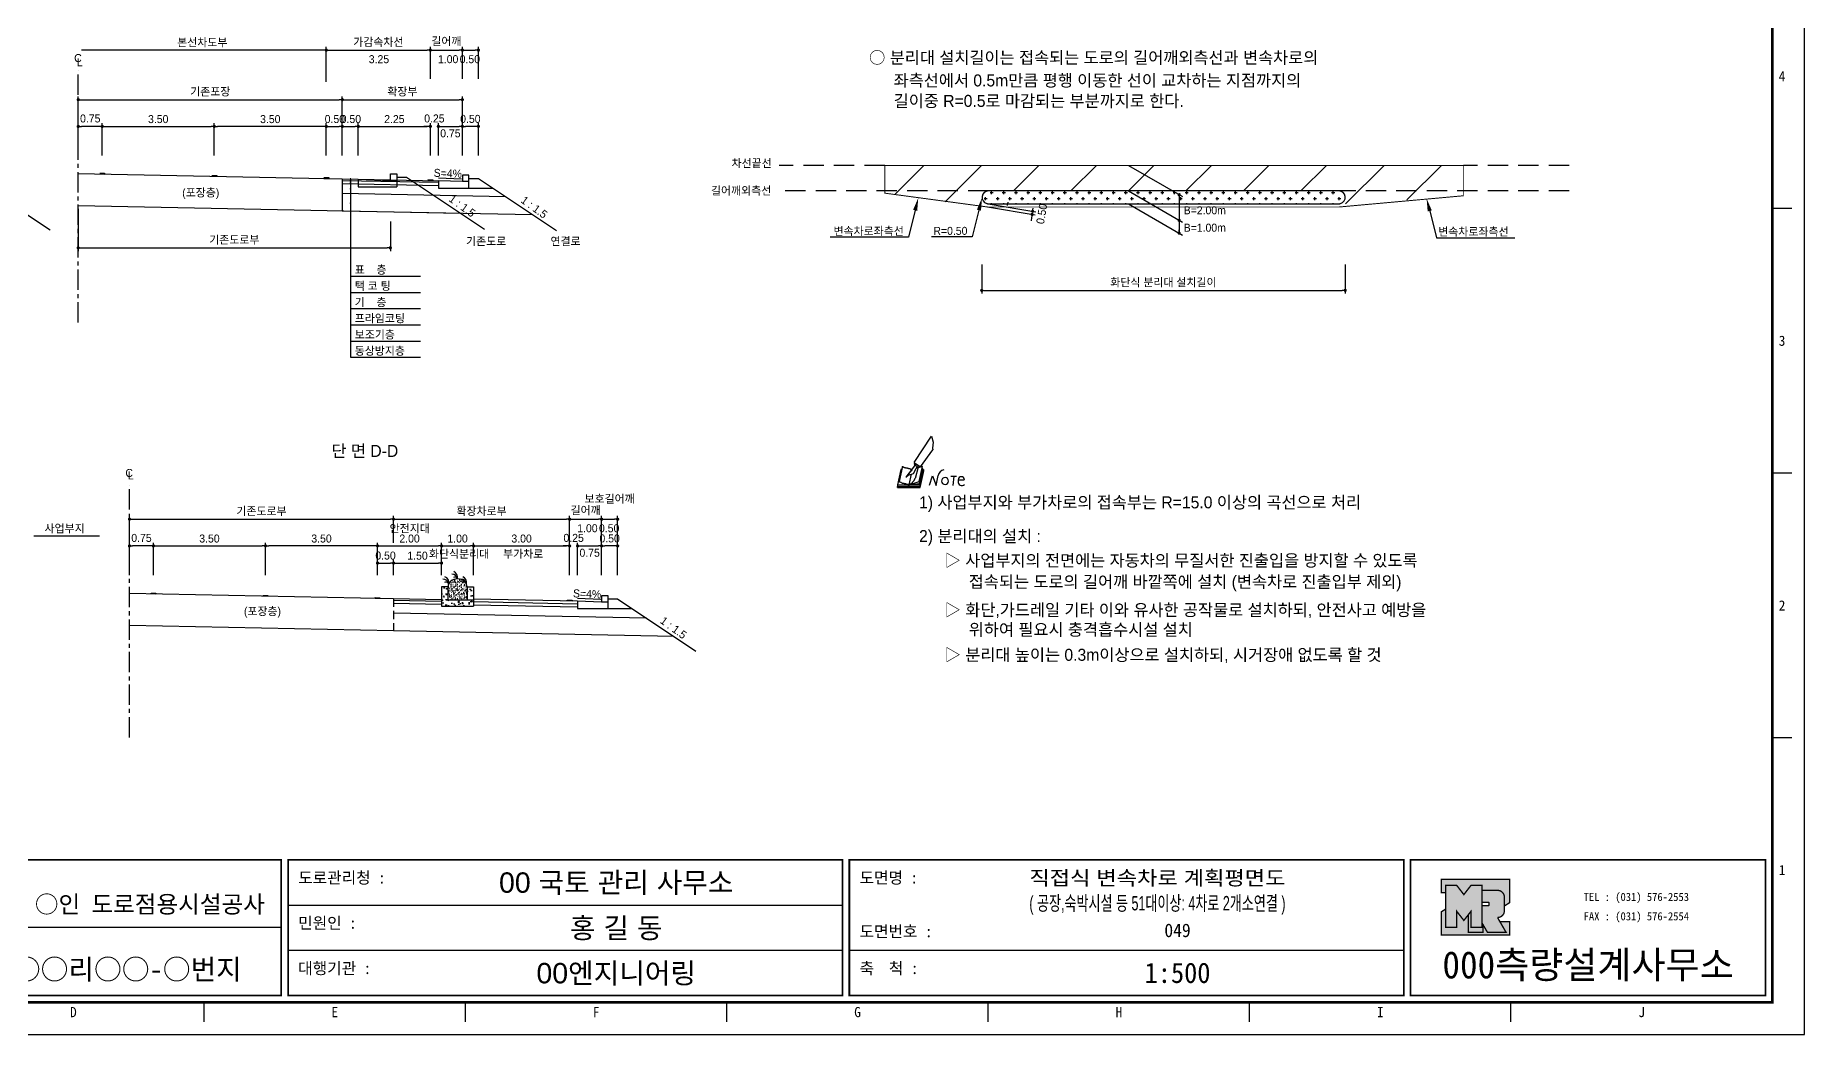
# Model space of a CAD drawing. Header units: millimetres. Extents: x 550 to 974, y 3 to 302.
# Drawn here: x 697.2 to 973.5, y 2.8 to 158.9 of the extents above; entities that cross this region are included whole.
import ezdxf
from ezdxf.enums import TextEntityAlignment as Align

# ---------------------------------------------------------------- set-up
doc = ezdxf.new("R2010")
doc.units = ezdxf.units.MM
doc.linetypes.add('CENTER', pattern=[50.8, 31.75, -6.35, 6.35, -6.35])
doc.linetypes.add('HIDDEN', pattern=[9.525, 6.35, -3.175])
for name, color, linetype in [('CC-GSTR-0004', 4, 'Continuous'), ('CM-LANE-0030', 30, 'Continuous'), ('CZ-DIMT-0002', 7, 'Continuous'), ('CZ-EXST-0002', 1, 'Continuous'), ('CZ-LIN1-0007', 7, 'Continuous'), ('CZ-LIN2-0003', 3, 'Continuous'), ('CZ-LINE-0001', 7, 'Continuous'), ('CZ-TEXT-BOX0', 7, 'Continuous'), ('TITLE', 7, 'Continuous')]:
    doc.layers.add(name, color=color, linetype=linetype)
doc.styles.add('견고딕', font='arial.ttf')
doc.styles.add('돋움', font='')
doc.styles.add('돋음체', font='')
doc.styles.get('돋움').set_extended_font_data('Dotum')
doc.styles.get('돋음체').set_extended_font_data('DotumChe')

# ---------------------------------------------------------------- blocks, each defined once
blk = doc.blocks.new('note')
for p, q in [((0.85, 3.5), (3.53, 7.57)), ((3.53, 7.57), (3.8, 6.64)), ((3.8, 6.64), (3.69, 5.72)), ((3.69, 5.72), (3.74, 5.46)), ((-1.01, 2.9), (-1.53, 0.52)), ((-1, 2.9), (-1.01, 2.9)), ((-0.98, 2.85), (-1, 2.9)), ((-0.95, 2.8), (-0.98, 2.85)), ((-0.9, 2.75), (-0.95, 2.8)), ((0.75, 2.77), (-0.46, 1.16)), ((1, 3.1), (0.75, 2.77)), ((0.85, 3.5), (1.8, 2.79)), ((1, 3.4), (0.85, 3.21)), ((0.85, 3.21), (1.52, 2.71)), ((1.16, 2.53), (1.37, 2.82)), ((2.13, 2.84), (1.44, 2.63)), ((1.52, 2.71), (1.66, 2.9)), ((1.6, 0.53), (2.13, 2.84)), ((1.8, 2.79), (3.74, 5.46)), ((-1.24, 2.36), (-1.77, 0)), ((-1.77, 0), (1.77, 0)), ((-1.77, 0), (-1.77, -0.3)), ((-1.53, 0.52), (-1.55, 0.54)), ((-1.48, 0.48), (-1.53, 0.52)), ((-1.43, 0.44), (-1.48, 0.48)), ((-1.38, 0.41), (-1.43, 0.44)), ((-1.33, 0.4), (-1.38, 0.41)), ((-1.27, 0.37), (-1.33, 0.4)), ((-1.22, 0.35), (-1.27, 0.37)), ((-1.13, 2.36), (-1.24, 2.36)), ((-1.17, 0.33), (-1.22, 0.35)), ((-1.12, 0.32), (-1.17, 0.33)), ((-1.02, 0.25), (-1.12, 0.32)), ((-0.97, 0.22), (-1.02, 0.25)), ((-0.93, 0.21), (-0.97, 0.22)), ((-0.88, 0.19), (-0.93, 0.21)), ((-0.85, 2.72), (-0.9, 2.75)), ((-0.8, 0.18), (-0.88, 0.19)), ((-0.79, 2.69), (-0.85, 2.72)), ((-0.75, 0.17), (-0.8, 0.18)), ((-0.74, 2.68), (-0.79, 2.69)), ((-0.7, 0.16), (-0.75, 0.17)), ((-0.69, 2.65), (-0.74, 2.68)), ((-0.64, 0.15), (-0.7, 0.16)), ((-0.64, 2.65), (-0.69, 2.65)), ((-0.59, 2.63), (-0.64, 2.65)), ((-0.58, 0.14), (-0.64, 0.15)), ((-0.54, 2.62), (-0.59, 2.63)), ((-0.53, 0.13), (-0.58, 0.14)), ((-0.48, 2.61), (-0.54, 2.62)), ((-0.48, 0.12), (-0.53, 0.13)), ((-0.43, 2.61), (-0.48, 2.61)), ((-0.43, 0.11), (-0.48, 0.12)), ((0.37, 2.24), (-0.46, 1.16)), ((-0.46, 1.16), (-0.08, 1.47)), ((-0.38, 2.59), (-0.43, 2.61)), ((-0.38, 0.08), (-0.43, 0.11)), ((-0.33, 2.59), (-0.38, 2.59)), ((-0.29, 0.06), (-0.38, 0.08)), ((-0.27, 2.58), (-0.33, 2.59)), ((-0.23, 0.05), (-0.29, 0.06)), ((-0.22, 2.57), (-0.27, 2.58)), ((-0.16, 0.04), (-0.23, 0.05)), ((-0.17, 2.56), (-0.22, 2.57)), ((-0.12, 2.55), (-0.17, 2.56)), ((-0.11, 0.03), (-0.16, 0.04)), ((-0.07, 2.53), (-0.12, 2.55)), ((-0.04, 0.02), (-0.11, 0.03)), ((-0.08, 1.47), (0.72, 1.75)), ((-0.01, 2.51), (-0.07, 2.53)), ((-0.05, -0.3), (-0.05, 0)), ((0, 0), (-0.04, 0.02)), ((0.04, 2.5), (-0.01, 2.51)), ((0.37, 1.63), (0, 0)), ((0, 0), (1.6, 0.53)), ((0, 0), (1.65, 0.18)), ((0, 0.01), (0.06, 0.04)), ((0, -0.3), (0, 0)), ((0.09, 2.48), (0.04, 2.5)), ((0.05, -0.3), (0.05, 0)), ((0.06, 0.04), (0.11, 0.07)), ((0.14, 2.48), (0.09, 2.48)), ((0.11, 0.07), (0.16, 0.09)), ((0.2, 2.47), (0.14, 2.48)), ((0.16, 0.09), (0.21, 0.12)), ((0.26, 2.43), (0.18, 2.46)), ((0.21, 0.12), (0.27, 0.14)), ((0.34, 2.4), (0.26, 2.43)), ((0.27, 0.14), (0.36, 0.19)), ((0.45, 2.37), (0.34, 2.4)), ((0.36, 0.19), (0.41, 0.22)), ((0.41, 0.22), (0.46, 0.27)), ((0.46, 0.27), (0.51, 0.3)), ((0.51, 0.3), (0.56, 0.34)), ((0.56, 0.34), (0.6, 0.4)), ((0.6, 0.4), (0.64, 0.45)), ((0.64, 0.45), (0.67, 0.51)), ((0.67, 0.51), (0.74, 0.58)), ((0.72, 1.75), (1.16, 2.53)), ((0.74, 0.58), (0.79, 0.63)), ((0.79, 0.63), (0.83, 0.68)), ((0.83, 0.68), (0.86, 0.73)), ((0.86, 0.73), (0.89, 0.79)), ((0.89, 0.84), (0.92, 0.89)), ((0.89, 0.79), (0.89, 0.84)), ((0.92, 0.89), (0.96, 0.95)), ((0.96, 0.95), (1.01, 0.97)), ((1.47, 2.74), (1.01, 0.97)), ((1.65, 0.18), (2.19, 2.48)), ((1.77, 0), (2.3, 2.36)), ((1.77, -0.3), (2.3, 2.07)), ((1.77, -0.38), (2.3, 1.99)), ((1.77, -0.44), (2.3, 1.93)), ((1.77, 0), (1.77, -0.3)), ((2.19, 2.48), (2.04, 2.47)), ((2.3, 2.36), (2.16, 2.36)), ((2.3, 2.36), (2.3, 2.07)), ((3.21, -0.08), (3.68, 1.4)), ((3.68, 1.4), (4.26, -0.14)), ((4.26, -0.14), (4.56, 1.44)), ((6.55, 1.34), (7.46, 1.34)), ((7.01, 1.34), (6.87, -0.11)), ((7.71, 0.77), (7.71, 0.55)), ((7.71, 0.77), (8.67, 0.77)), ((-1.77, -0.3), (1.77, -0.3)), ((-1.77, -0.43), (-1.77, -0.3)), ((-1.77, -0.37), (1.77, -0.37)), ((-1.77, -0.43), (1.77, -0.43))]:
    blk.add_line(p, q)
for centre, major_axis, start_param, end_param in [((0.4, 2.31), (0.0702, 0.0702), 3.283946, 6.425539), ((5.68, 1.23), (-0.806, 0.806), -0.591174, 0.597824), ((5.66, 0.58), (-0.378, 0.378), 3.926991, 10.210176), ((8.3, 0.49), (0.422, 0.422), 2.265602, 4.634911), ((8.19, 0.77), (-0.342, 0.342), 3.926991, 7.068583)]:
    blk.add_ellipse(centre, major_axis=major_axis, ratio=1, start_param=start_param, end_param=end_param)
blk = doc.blocks.new('_Dot')
at = {"color": 0, "linetype": 'ByBlock', "lineweight": -2}
blk.add_line((-0.5, 0), (-1, 0), dxfattribs=at)
at = {"color": 0, "linetype": 'ByBlock', "const_width": 0.5}
blk.add_lwpolyline([(-0.25, 0, 1), (0.25, 0, 1)], format="xyb", close=True, dxfattribs=at)

msp = doc.modelspace()

# ---------------------------------------------------------------- hatches: boundary and pattern name
at = {"layer": 'CZ-EXST-0002'}
h = msp.add_hatch(dxfattribs=at)
h.set_pattern_fill('AR-CONC', color=256, scale=0.01, style=0)
h.set_pattern_definition([(50, (-347.5049, 3553.5969), (1.8218467, -0.15939086), [0.1905, -2.0955]), (355, (-347.5049, 3553.5969), (-0.3524283, 1.9105664), [0.1524, -1.6764]), (100.451, (-347.353, 3553.5836), (1.469425, 1.7511669), [0.1619, -1.7809]), (46.1842, (-347.5049, 3554.1049), (2.7107904, -0.4204233), [0.28575, -3.14325]), (96.6356, (-347.279, 3554.0698), (2.3740423, 2.4742556), [0.24285, -2.67135]), (351.184, (-347.505, 3554.1049), (2.374046, 2.4742512), [0.2286, -2.5146]), (21, (-347.2509, 3553.9779), (1.5161488, -1.0226552), [0.1905, -2.0955]), (326, (-347.2509, 3553.9779), (0.6180203, 1.8418797), [0.1524, -1.6764]), (71.4514, (-347.1245, 3553.8926), (2.1341649, 0.8192286), [0.1619, -1.7809]), (37.5, (-347.5049, 3553.59685), (0.03088603, 0.84555039), [0, -1.65608, 0, -1.7018, 0, -1.68275]), (7.5, (-347.5049, 3553.59685), (0.66819663, 1.00180575), [0, -0.97028, 0, -1.61798, 0, -0.64135]), (327.5, (-348.0713, 3553.59685), (1.35590595, -0.05728744), [0, -0.635, 0, -1.9812, 0, -2.6289]), (317.5, (-348.3253, 3553.5969), (1.4812918, 0.2542649), [0, -0.8255, 0, -1.31572, 0, -1.8669])])
h.paths.add_polyline_path([(765.61, 69.75), (765.61, 72.75), (764.61, 72.75), (764.61, 70.75), (761.61, 70.75), (761.61, 72.75), (760.61, 72.75), (760.61, 69.75)])
h = msp.add_hatch(dxfattribs=at)
h.set_pattern_fill('AR-SAND', color=256, scale=0.01, style=0)
h.set_pattern_definition([(37.5, (-347.50488, 3553.59685), (-0.016000313, 0.489413237), [0, -0.38608, 0, -0.4318, 0, -0.41275]), (7.5, (-347.5049, 3553.59685), (0.44952328, 0.7168251), [0, -0.20828, 0, -0.34798, 0, -0.13335]), (327.5, (-347.8173, 3553.59685), (0.79099237, 0.001437185), [0, -0.127, 0, -0.4572, 0, -0.5969]), (317.5, (-347.8173, 3553.59685), (0.76355645, 0.22292932), [0, -0.0635, 0, -0.29972, 0, -0.3429])])
edge = h.paths.add_edge_path()
edge.add_ellipse((763.11, 72.75), major_axis=(-1.5, 0), ratio=0.829212, start_angle=180, end_angle=360)
edge.add_line((761.61, 72.75), (761.61, 70.75))
edge.add_line((761.61, 70.75), (764.61, 70.75))
edge.add_line((764.61, 70.75), (764.61, 72.75))
at = {"layer": 'CZ-LIN1-0007'}
for points in [[(707.99, 137.24), (707.99, 137.37), (707.24, 137.38), (707.24, 137.26)], [(725.49, 136.89), (725.49, 137.02), (724.74, 137.03), (724.74, 136.91)], [(742.99, 136.54), (742.99, 136.67), (742.24, 136.68), (742.24, 136.56)], [(759.24, 136.22), (759.24, 136.34), (758.49, 136.36), (758.49, 136.23)], [(715.99, 71.64), (715.99, 71.77), (715.24, 71.78), (715.24, 71.66)], [(733.49, 71.29), (733.49, 71.42), (732.74, 71.43), (732.74, 71.31)], [(750.99, 70.94), (750.99, 71.07), (750.24, 71.08), (750.24, 70.96)], [(780.99, 70.54), (780.99, 70.67), (780.24, 70.68), (780.24, 70.56)]]:
    msp.add_hatch(color=256, dxfattribs=at).paths.add_polyline_path(points)
at = {"layer": 'CZ-LIN2-0003'}
h = msp.add_hatch(dxfattribs=at)
h.set_pattern_fill('CROSS', color=256, scale=0.15, style=0)
h.set_pattern_definition([(0, (-1497.8134, 588.6897), (0.9525, 0.9525), [0.47625, -1.42875]), (90, (-1497.5752, 588.4516), (-0.9525, 0.9525), [0.47625, -1.42875])])
h.paths.add_polyline_path([(846.03, 134.59, 0.868933), (845.75, 132.63, -0.000934), (845.89, 132.59), (900.89, 132.59, -0.000934), (901.02, 132.63, 0.868933), (900.75, 134.59)])
at = {"layer": 'TITLE', "ltscale": 150}
h = msp.add_hatch(color=8, dxfattribs=at)
edge = h.paths.add_edge_path()
edge.add_line((927.42, 27.06), (916.75, 27.06))
edge.add_line((916.75, 27.06), (916.75, 24.98))
edge.add_line((916.75, 24.98), (917.46, 24.98))
edge.add_line((917.46, 24.98), (917.46, 26.16))
edge.add_line((917.46, 26.16), (919.15, 26.16))
edge.add_line((919.15, 26.16), (920.28, 24.7))
edge.add_line((920.28, 24.7), (921.41, 26.16))
edge.add_line((921.41, 26.16), (923.1, 26.16))
edge.add_line((923.1, 26.16), (923.1, 25.36))
edge.add_line((923.1, 25.36), (925.54, 25.36))
edge.add_arc((925.54, 24.29), 1.07, 0, 90, ccw=False)
edge.add_line((926.61, 24.29), (926.61, 22.92))
edge.add_line((926.61, 22.92), (927.42, 23.43))
edge.add_line((927.42, 23.43), (927.42, 27.06))
h.paths.add_polyline_path([(920.97, 21.54), (920.28, 20.66), (919.15, 22.11), (919.15, 19.6), (917.46, 19.6), (917.46, 22.45), (916.75, 22), (916.75, 18.37), (927.42, 18.37), (927.42, 20.45), (925.92, 20.45), (926.88, 18.8), (923.97, 18.8), (923.27, 20.01), (923.27, 18.8), (920.97, 18.8)])
msp.add_hatch(color=5, dxfattribs=at).paths.add_polyline_path([(923.1, 26.16), (921.41, 26.16), (920.28, 24.7), (919.15, 26.16), (917.46, 26.16), (917.46, 19.6), (919.15, 19.6), (919.15, 22.11), (920.28, 20.66), (921.41, 22.11), (921.41, 19.6), (923.1, 19.6)])
h = msp.add_hatch(color=161, dxfattribs=at)
edge = h.paths.add_edge_path()
edge.add_arc((925.54, 24.29), 1.07, 360, 450)
edge.add_line((925.54, 25.36), (923.1, 25.36))
edge.add_line((923.1, 25.36), (923.1, 23.5))
edge.add_line((923.1, 23.5), (924.1, 23.5))
edge.add_arc((924.1, 23.39), 0.113, 0, 90, ccw=False)
edge.add_line((924.21, 23.39), (924.21, 23.08))
edge.add_arc((924.1, 23.08), 0.113, 270, 360, ccw=False)
edge.add_line((924.1, 22.97), (923.1, 22.97))
edge.add_line((923.1, 22.97), (923.1, 19.6))
edge.add_line((923.1, 19.6), (921.41, 19.6))
edge.add_line((921.41, 19.6), (921.41, 22.11))
edge.add_line((921.41, 22.11), (920.97, 21.54))
edge.add_line((920.97, 21.54), (920.97, 18.8))
edge.add_line((920.97, 18.8), (923.27, 18.8))
edge.add_line((923.27, 18.8), (923.27, 20.01))
edge.add_line((923.27, 20.01), (923.97, 18.8))
edge.add_line((923.97, 18.8), (926.88, 18.8))
edge.add_line((926.88, 18.8), (925.54, 21.12))
edge.add_arc((925.54, 22.18), 1.07, 270, 360)
edge.add_line((926.61, 22.18), (926.61, 24.29))

# ---------------------------------------------------------------- linework, layer by layer
at = {"color": 0, "linetype": 'ByBlock', "lineweight": -2}
for p, q in [((742.36, 156.59), (742.11, 156.59)), ((875.82, 133.75), (875.82, 133.5)), ((852.81, 130.68), (852.76, 130.43)), ((852.97, 131.67), (853.01, 131.91)), ((875.82, 129.75), (875.82, 129.5)), ((875.82, 128.25), (875.82, 128.5))]:
    msp.add_line(p, q, dxfattribs=at)
at = {"color": 0, "linetype": 'ByBlock', "const_width": 0.25}
for points in [[(742.49, 156.59, 1), (742.74, 156.59, 1)], [(875.82, 133.88, 1), (875.82, 134.13, 1)], [(852.83, 130.8, 1), (852.87, 131.05, 1)], [(852.95, 131.54, 1), (852.91, 131.3, 1)], [(875.82, 129.88, 1), (875.82, 130.13, 1)], [(875.82, 128.13, 1), (875.82, 127.88, 1)]]:
    msp.add_lwpolyline(points, format="xyb", close=True, dxfattribs=at)
at = {"layer": 'CC-GSTR-0004'}
for points in [[(764.86, 136.05), (763.86, 136.05), (760.11, 136.2), (760.11, 135.05), (764.86, 135.05), (764.86, 137.05), (763.86, 137.05), (763.86, 136.05)], [(786.61, 70.38), (785.61, 70.38), (781.86, 70.53), (781.86, 69.38), (786.61, 69.38), (786.61, 71.38), (785.61, 71.38), (785.61, 70.38)]]:
    msp.add_lwpolyline(points, dxfattribs=at)
at = {"layer": 'CM-LANE-0030'}
for p, q in [((831.4, 134.02), (835.96, 138.59)), ((839.26, 132.9), (844.94, 138.59)), ((849.92, 134.59), (853.92, 138.59)), ((858.9, 134.59), (862.9, 138.59)), ((867.88, 134.59), (871.88, 138.59)), ((876.86, 134.59), (880.86, 138.59)), ((885.84, 134.59), (889.84, 138.59)), ((894.83, 134.59), (898.83, 138.59)), ((901.81, 132.59), (907.81, 138.59)), ((911.39, 133.19), (916.79, 138.59))]:
    msp.add_line(p, q, dxfattribs=at)
at = {"layer": 'CM-LANE-0030', "const_width": 0.15}
msp.add_lwpolyline([(920.2, 138.59), (920.2, 133.84), (900.81, 132.09, 0.022569), (900.81, 132.09), (845.89, 132.09, 0.006704), (845.89, 132.09), (829.84, 134.25), (829.84, 138.59)], format="xyb", close=True, dxfattribs=at)
at = {"layer": 'CZ-EXST-0002'}
for p, q in [((703.86, 137.32), (747.61, 136.45)), ((747.61, 136.45), (752.61, 136.25)), ((747.61, 136.45), (747.61, 135.25)), ((752.61, 137.25), (753.61, 137.25)), ((752.61, 136.25), (752.61, 137.25)), ((752.61, 136.25), (753.61, 136.25)), ((753.61, 137.25), (753.61, 135.25)), ((753.61, 136.75), (755.11, 136.75)), ((755.11, 136.75), (767.32, 128.61)), ((747.61, 135.25), (753.61, 135.25)), ((703.86, 132.32), (763.54, 131.13)), ((753.11, 70.9), (711.86, 71.73)), ((753.11, 65.9), (711.86, 66.73))]:
    msp.add_line(p, q, dxfattribs=at)
at = {"layer": 'CZ-LIN1-0007'}
for p, q in [((707.24, 137.38), (707.99, 137.37)), ((707.24, 137.26), (707.99, 137.24)), ((707.99, 137.37), (707.99, 137.24)), ((724.74, 137.03), (725.49, 137.02)), ((724.74, 136.91), (725.49, 136.89)), ((725.49, 137.02), (725.49, 136.89)), ((742.24, 136.68), (742.99, 136.67)), ((742.24, 136.56), (742.99, 136.54)), ((742.99, 136.67), (742.99, 136.54)), ((758.49, 136.36), (759.24, 136.34)), ((758.49, 136.23), (759.24, 136.22)), ((759.24, 136.34), (759.24, 136.22)), ((715.24, 71.78), (715.99, 71.77)), ((715.24, 71.66), (715.24, 71.78)), ((715.99, 71.64), (715.24, 71.66)), ((715.99, 71.77), (715.99, 71.64)), ((732.74, 71.31), (732.74, 71.43)), ((732.74, 71.43), (733.49, 71.42)), ((733.49, 71.29), (732.74, 71.31)), ((733.49, 71.42), (733.49, 71.29)), ((750.24, 71.08), (750.99, 71.07)), ((750.24, 70.96), (750.24, 71.08)), ((750.99, 70.94), (750.24, 70.96)), ((750.99, 71.07), (750.99, 70.94)), ((780.24, 70.56), (780.24, 70.68)), ((780.24, 70.68), (780.99, 70.67)), ((780.99, 70.54), (780.24, 70.56)), ((780.99, 70.67), (780.99, 70.54))]:
    msp.add_line(p, q, dxfattribs=at)
at = {"layer": 'CZ-LIN2-0003'}
for p, q in [((687.28, 136.64), (699.48, 128.51)), ((745.11, 136.5), (760.11, 136.2)), ((745.11, 136.5), (745.11, 131.5)), ((745.11, 136.25), (760.11, 135.95)), ((745.11, 135.75), (760.11, 135.45)), ((764.86, 136.55), (766.36, 136.55)), ((766.36, 136.55), (778.57, 128.41)), ((745.11, 134.25), (770.58, 133.74)), ((764.86, 135.05), (768.61, 135.05)), ((745.11, 131.5), (774.83, 130.91)), ((760.61, 72.75), (760.61, 69.75)), ((761.61, 72.75), (760.61, 72.75)), ((761.61, 72.75), (761.61, 70.75)), ((764.61, 72.75), (764.61, 70.75)), ((764.61, 72.75), (765.61, 72.75)), ((765.61, 72.75), (765.61, 69.75)), ((760.61, 70.75), (753.11, 70.9)), ((760.61, 70.5), (753.11, 70.65)), ((760.61, 70), (753.11, 70.15)), ((760.61, 69.75), (765.61, 69.75)), ((761.61, 70.75), (764.61, 70.75)), ((764.61, 70.75), (765.61, 70.75)), ((781.86, 70.53), (765.61, 70.85)), ((781.86, 70.08), (765.61, 70.4)), ((781.86, 69.58), (765.61, 69.9)), ((786.61, 70.88), (788.11, 70.88)), ((786.61, 69.38), (790.36, 69.38)), ((788.11, 70.88), (800.32, 62.74)), ((792.64, 67.86), (753.11, 68.65)), ((796.89, 65.03), (753.11, 65.9))]:
    msp.add_line(p, q, dxfattribs=at)
msp.add_lwpolyline([(900.89, 132.59, -0.000934), (901.02, 132.63, 0.868933), (900.75, 134.59), (846.03, 134.59, 0.868933), (845.75, 132.63, -0.000934), (845.89, 132.59)], format="xyb", close=True, dxfattribs=at)
for centre, radius, start, end in [((762.24, 73.87), 0.88, 7.8639, 92.7752), ((762.13, 74.22), 1, 347.1802, 67.3267), ((760.85, 73.09), 0.88, 7.8639, 92.7752), ((761.31, 73.06), 0.44, 19.771, 124.0366), ((760.74, 73.43), 1, 347.1802, 67.3267), ((762.7, 73.85), 0.44, 19.771, 124.0366), ((763.64, 73.09), 0.88, 7.8639, 92.7752), ((764.09, 73.06), 0.44, 19.771, 124.0366), ((763.53, 73.43), 1, 347.1802, 67.3267)]:
    msp.add_arc(centre, radius, start, end, dxfattribs=at)
msp.add_ellipse((763.11, 72.75), major_axis=(-1.5, 0), ratio=0.829212, start_param=3.141593, end_param=6.283185, dxfattribs=at)
at = {"layer": 'CZ-LINE-0001'}
for p, q in [((742.11, 156.59), (704.36, 156.59)), ((742.61, 151.62), (742.61, 157.09)), ((742.61, 152.12), (742.61, 157.09)), ((743.11, 156.59), (758.36, 156.59)), ((758.86, 152.12), (758.86, 157.09)), ((758.86, 152.12), (758.86, 157.09)), ((759.36, 156.59), (763.36, 156.59)), ((763.86, 152.12), (763.86, 157.09)), ((763.86, 152.12), (763.86, 157.09)), ((764.36, 156.59), (765.86, 156.59)), ((766.36, 152.12), (766.36, 157.09)), ((703.86, 145.17), (703.86, 149.35)), ((745.11, 145.17), (745.11, 149.35)), ((745.11, 145.17), (745.11, 149.35)), ((763.86, 145.17), (763.86, 149.35)), ((704.36, 148.85), (744.61, 148.85)), ((745.61, 148.85), (763.36, 148.85)), ((703.86, 140.12), (703.86, 145.17)), ((707.11, 144.67), (704.36, 144.67)), ((707.61, 140.12), (707.61, 145.17)), ((707.61, 140.12), (707.61, 145.17)), ((708.11, 144.67), (724.61, 144.67)), ((725.11, 140.12), (725.11, 145.17)), ((725.11, 140.12), (725.11, 145.17)), ((742.11, 144.67), (725.61, 144.67)), ((742.61, 140.12), (742.61, 145.17)), ((742.61, 140.12), (742.61, 145.17)), ((743.11, 144.67), (744.61, 144.67)), ((745.11, 140.12), (745.11, 145.17)), ((745.11, 140.12), (745.11, 145.17)), ((745.61, 144.67), (747.11, 144.67)), ((747.61, 140.12), (747.61, 145.17)), ((747.61, 140.12), (747.61, 145.17)), ((748.11, 144.67), (758.36, 144.67)), ((758.36, 144.67), (757.86, 144.67)), ((758.86, 140.12), (758.86, 145.17)), ((758.86, 140.12), (758.86, 145.17)), ((760.11, 140.12), (760.11, 145.17)), ((760.11, 140.12), (760.11, 145.17)), ((760.61, 144.67), (761.11, 144.67)), ((760.61, 144.67), (763.36, 144.67)), ((763.86, 140.12), (763.86, 145.17)), ((763.86, 142.56), (763.86, 145.17)), ((765.86, 144.67), (764.36, 144.67)), ((766.36, 140.12), (766.36, 145.17)), ((867.88, 138.59), (876.32, 133.71)), ((746.39, 136.48), (746.39, 108.61)), ((849.01, 132.33), (849.1, 132.82)), ((867.88, 134.59), (876.32, 129.71)), ((875.82, 134), (875.82, 128)), ((703.86, 131.82), (703.86, 125.21)), ((845.89, 132.09), (853.34, 130.84)), ((845.97, 132.58), (853.42, 131.34)), ((852.76, 130.43), (852.68, 129.94)), ((867.88, 132.59), (876.32, 127.71)), ((752.61, 129.82), (752.61, 125.21)), ((704.36, 125.71), (752.11, 125.71)), ((844.98, 123.1), (844.98, 118.57)), ((901.75, 123.1), (901.75, 118.57)), ((746.39, 121.27), (757.33, 121.27)), ((845.48, 119.07), (901.25, 119.07)), ((746.39, 118.74), (757.33, 118.74)), ((746.39, 116.21), (757.33, 116.21)), ((746.39, 113.68), (757.33, 113.68)), ((746.39, 111.14), (757.33, 111.14)), ((746.39, 108.61), (757.33, 108.61)), ((711.86, 79.66), (711.86, 83.83)), ((712.36, 83.33), (752.61, 83.33)), ((753.11, 79.66), (753.11, 83.83)), ((753.11, 79.66), (753.11, 83.83)), ((753.61, 83.33), (780.11, 83.33)), ((780.61, 79.66), (780.61, 83.83)), ((780.61, 78.86), (780.61, 83.83)), ((781.11, 83.33), (785.11, 83.33)), ((785.61, 78.86), (785.61, 83.83)), ((785.61, 78.86), (785.61, 83.83)), ((786.11, 83.33), (787.61, 83.33)), ((788.11, 78.86), (788.11, 83.83)), ((696.95, 80.73), (707.17, 80.73)), ((711.86, 74.61), (711.86, 79.66)), ((715.11, 79.16), (712.36, 79.16)), ((715.61, 74.61), (715.61, 79.66)), ((715.61, 74.61), (715.61, 79.66)), ((716.11, 79.16), (732.61, 79.16)), ((733.11, 74.61), (733.11, 79.66)), ((733.11, 74.61), (733.11, 79.66)), ((750.11, 79.16), (733.61, 79.16)), ((750.61, 74.61), (750.61, 79.66)), ((750.61, 74.61), (750.61, 79.66)), ((751.11, 79.16), (760.11, 79.16)), ((760.61, 74.61), (760.61, 79.66)), ((760.61, 74.61), (760.61, 79.66)), ((761.11, 79.16), (765.11, 79.16)), ((765.61, 74.61), (765.61, 79.66)), ((765.61, 74.61), (765.61, 79.66)), ((766.11, 79.16), (780.11, 79.16)), ((780.11, 79.16), (779.61, 79.16)), ((780.61, 74.61), (780.61, 79.66)), ((780.61, 74.61), (780.61, 79.66)), ((781.86, 74.61), (781.86, 79.66)), ((781.86, 74.61), (781.86, 79.66)), ((782.36, 79.16), (785.11, 79.16)), ((782.36, 79.16), (782.86, 79.16)), ((785.61, 74.61), (785.61, 79.66)), ((785.61, 77.05), (785.61, 79.66)), ((787.61, 79.16), (786.11, 79.16)), ((788.11, 74.61), (788.11, 79.66)), ((750.61, 74.61), (750.61, 76.98)), ((751.11, 76.48), (752.61, 76.48)), ((753.11, 74.61), (753.11, 76.98)), ((753.11, 74.61), (753.11, 76.98)), ((753.61, 76.48), (760.11, 76.48)), ((760.61, 74.61), (760.61, 76.98))]:
    msp.add_line(p, q, dxfattribs=at)
at = {"layer": 'CZ-LINE-0001', "linetype": 'CENTER', "ltscale": 0.1}
for p, q in [((703.86, 114.05), (703.86, 153.43)), ((711.86, 49.26), (711.86, 88.64))]:
    msp.add_line(p, q, dxfattribs=at)
at = {"layer": 'CZ-LINE-0001', "linetype": 'HIDDEN', "ltscale": 0.5}
for p, q in [((829.84, 138.59), (813.32, 138.59)), ((936.72, 138.59), (920.2, 138.59)), ((846.03, 134.59), (813.32, 134.59)), ((936.72, 134.59), (900.75, 134.59))]:
    msp.add_line(p, q, dxfattribs=at)
at = {"layer": 'CZ-LINE-0001', "linetype": 'HIDDEN', "ltscale": 0.2}
msp.add_line((753.11, 70.9), (753.11, 65.9), dxfattribs=at)
at = {"layer": 'CZ-LINE-0001'}
for points in [[(763.75, 136.46), (760.11, 136.61)], [(834.58, 131.57), (833.53, 127.38), (821.3, 127.38)], [(844.54, 131.6), (843.49, 127.42), (837.15, 127.42)], [(785.51, 70.79), (781.86, 70.93)]]:
    msp.add_lwpolyline(points, dxfattribs=at)
at = {"layer": 'CZ-LINE-0001', "extrusion": (0, 0, -1)}
msp.add_lwpolyline([(-914.95, 131.47), (-916, 127.29), (-928.23, 127.29)], dxfattribs=at)
at = {"layer": 'CZ-LINE-0001', "linetype": 'ByBlock'}
for centre, start, end in [((746.39, 136.42), 0, 180), ((746.39, 136.42), 0, 180), ((746.39, 136.42), 180, 0), ((746.39, 136.42), 180, 0), ((746.39, 136.21), 0, 180), ((746.39, 136.21), 0, 180), ((746.39, 136.21), 180, 0), ((746.39, 136.21), 180, 0), ((746.39, 135.98), 0, 180), ((746.39, 135.98), 0, 180), ((746.39, 135.98), 180, 0), ((746.39, 135.98), 180, 0), ((746.39, 135.73), 0, 180), ((746.39, 135.73), 0, 180), ((746.39, 135.73), 180, 0), ((746.39, 135.73), 180, 0), ((746.39, 134.93), 0, 180), ((746.39, 134.93), 0, 180), ((746.39, 134.93), 180, 0), ((746.39, 134.93), 180, 0), ((746.39, 132.69), 0, 180), ((746.39, 132.69), 0, 180), ((746.39, 132.69), 180, 0), ((746.39, 132.69), 180, 0)]:
    msp.add_arc(centre, 0.0625, start, end, dxfattribs=at)
at = {"layer": 'CZ-LINE-0001'}
for points in [[(834.26, 131.65), (835.07, 133.51), (834.9, 131.48)], [(844.22, 131.68), (845.03, 133.54), (844.86, 131.52)]]:
    msp.add_solid(points, dxfattribs=at)
at = {"layer": 'CZ-LINE-0001', "extrusion": (0, 0, -1)}
msp.add_solid([(-915.27, 131.56), (-914.46, 133.41), (-914.63, 131.39)], dxfattribs=at)
at = {"layer": 'TITLE', "color": 7, "linetype": 'Continuous'}
for p, q in [((971.49, 131.85), (968.47, 131.85)), ((971.49, 90.52), (968.47, 90.52)), ((971.49, 49.19), (968.47, 49.19)), ((723.52, 4.84), (723.52, 7.86)), ((764.35, 4.84), (764.35, 7.86)), ((805.17, 4.84), (805.17, 7.86)), ((846, 4.84), (846, 7.86)), ((886.82, 4.84), (886.82, 7.86)), ((927.64, 4.84), (927.64, 7.86))]:
    msp.add_line(p, q, dxfattribs=at)
at = {"layer": 'TITLE', "ltscale": 150}
for p, q in [((736.63, 23.07), (823.24, 23.07)), ((735.56, 19.54), (648.95, 19.54)), ((736.63, 16), (823.24, 16)), ((824.3, 16), (910.91, 16))]:
    msp.add_line(p, q, dxfattribs=at)
at = {"layer": 'TITLE'}
msp.add_line((968.58, 7.86), (559.72, 7.86), dxfattribs=at)
msp.add_lwpolyline([(550.14, 2.83), (973.5, 2.83), (973.5, 302.21), (550.14, 302.21)], close=True, dxfattribs=at)
at = {"layer": 'TITLE', "linetype": 'Continuous', "const_width": 0.403}
msp.add_lwpolyline([(560.22, 7.86), (560.22, 297.17), (968.47, 297.17), (968.47, 7.86)], close=True, dxfattribs=at)
at = {"layer": 'TITLE', "ltscale": 150}
for points, const_width in [([(648.95, 30.15), (735.56, 30.15), (735.56, 8.93), (648.95, 8.93)], 0.265), ([(823.24, 8.93), (736.63, 8.93), (736.63, 30.15), (823.24, 30.15)], 0.265), ([(824.3, 30.15), (910.91, 30.15), (910.91, 8.93), (824.3, 8.93)], 0.265), ([(967.41, 30.15), (967.41, 8.93), (911.97, 8.93), (911.97, 30.15), (967.41, 30.15)], 0.265), ([(923.1, 26.16), (921.41, 26.16), (920.28, 24.7), (919.15, 26.16), (917.46, 26.16), (917.46, 19.6), (919.15, 19.6), (919.15, 22.11), (920.28, 20.66), (921.41, 22.11), (921.41, 19.6), (923.1, 19.6)], 0.212), ([(920.97, 21.54), (920.28, 20.66), (919.15, 22.11), (919.15, 19.6), (917.46, 19.6), (917.46, 22.45), (916.75, 22), (916.75, 18.37), (927.42, 18.37), (927.42, 20.45), (925.92, 20.45), (926.88, 18.8), (923.97, 18.8), (923.27, 20.01), (923.27, 18.8), (920.97, 18.8)], 0.212)]:
    msp.add_lwpolyline(points, close=True, dxfattribs=dict(at, const_width=const_width))
at = {"layer": 'TITLE', "ltscale": 150, "const_width": 0.212}
for points in [[(927.42, 27.06), (916.75, 27.06), (916.75, 24.98), (917.46, 24.98), (917.46, 26.16), (919.15, 26.16), (920.28, 24.7), (921.41, 26.16), (923.1, 26.16), (923.1, 25.36), (925.54, 25.36, -0.414214), (926.61, 24.29), (926.61, 22.92), (927.42, 23.43)], [(926.61, 24.29, 0.414214), (925.54, 25.36), (923.1, 25.36), (923.1, 23.5), (924.1, 23.5, -0.414214), (924.21, 23.39), (924.21, 23.08, -0.414214), (924.1, 22.97), (923.1, 22.97), (923.1, 19.6), (921.41, 19.6), (921.41, 22.11), (920.97, 21.54), (920.97, 18.8), (923.27, 18.8), (923.27, 20.01), (923.97, 18.8), (926.88, 18.8), (925.54, 21.12, 0.414214), (926.61, 22.18)]]:
    msp.add_lwpolyline(points, format="xyb", close=True, dxfattribs=at)

# ---------------------------------------------------------------- block references
at = {"layer": 'CZ-LINE-0001', "xscale": 0.5, "yscale": 0.5, "zscale": 0.5, "rotation": 180}
for p in [(742.61, 156.59), (758.86, 156.59), (763.86, 156.59), (703.86, 148.85), (745.11, 148.85), (703.86, 144.67), (707.61, 144.67), (725.11, 144.67), (742.61, 144.67), (745.11, 144.67), (747.61, 144.67), (760.11, 144.67), (760.11, 144.67), (763.86, 144.67), (703.86, 125.71), (844.98, 119.07), (711.86, 83.33), (753.11, 83.33), (780.61, 83.33), (785.61, 83.33), (711.86, 79.16), (715.61, 79.16), (733.11, 79.16), (750.61, 79.16), (760.61, 79.16), (765.61, 79.16), (781.86, 79.16), (781.86, 79.16), (785.61, 79.16), (750.61, 76.48), (753.11, 76.48)]:
    msp.add_blockref('_Dot', p, dxfattribs=at)
at = {"layer": 'CZ-LINE-0001', "xscale": 0.5, "yscale": 0.5, "zscale": 0.5}
for p in [(758.86, 156.59), (763.86, 156.59), (766.36, 156.59), (745.11, 148.85), (763.86, 148.85), (707.61, 144.67), (725.11, 144.67), (742.61, 144.67), (745.11, 144.67), (747.61, 144.67), (758.86, 144.67), (758.86, 144.67), (763.86, 144.67), (766.36, 144.67), (752.61, 125.71), (901.75, 119.07), (753.11, 83.33), (780.61, 83.33), (785.61, 83.33), (788.11, 83.33), (715.61, 79.16), (733.11, 79.16), (750.61, 79.16), (760.61, 79.16), (765.61, 79.16), (780.61, 79.16), (780.61, 79.16), (785.61, 79.16), (788.11, 79.16), (753.11, 76.48), (760.61, 76.48)]:
    msp.add_blockref('_Dot', p, dxfattribs=at)
at = {"layer": 'CZ-TEXT-BOX0'}
msp.add_blockref('note', (833.59, 88.71), dxfattribs=at)

# ---------------------------------------------------------------- texts
at = {"layer": 'CZ-DIMT-0002', "style": '돋움'}
for s, p in [('C', (703.82, 155.35)), ('L', (704.09, 154.69)), ('차선끝선', (809.04, 138.92)), ('C', (711.82, 90.55)), ('L', (712.08, 90.16))]:
    msp.add_text(s, height=1.25, dxfattribs=at).set_placement(p, align=Align.MIDDLE_CENTER)
for s, p in [('3.25', (749.24, 154.55)), ('1.00', (760.05, 154.55)), ('0.50', (763.44, 154.55)), ('길어깨외측선', (802.69, 134.01)), ('(포장층)', (720.1, 133.71)), ('B=2.00m', (876.52, 130.95)), ('기존도로', (764.44, 126.11)), ('연결로', (777.62, 126.11)), ('변속차로좌측선', (821.83, 127.7)), ('R=0.50', (837.43, 127.74)), ('B=1.00m', (876.52, 128.23)), ('변속차로좌측선', (916.28, 127.61)), ('표    층', (747.05, 121.66)), ('택 코 팅', (747.05, 119.13)), ('기    층', (747.05, 116.6)), ('프라임코팅', (747.05, 114.07)), ('보조기층', (747.05, 111.53)), ('동상방지층', (747.05, 109)), ('사업부지', (698.6, 81.26)), ('안전지대', (752.49, 81.25)), ('1.00', (781.8, 81.29)), ('0.50', (785.2, 81.29)), ('화단식분리대', (758.64, 77.28)), ('부가차로', (770.22, 77.28)), ('(포장층)', (729.74, 68.34))]:
    msp.add_text(s, height=1.25, dxfattribs=at).set_placement(p)
for s, p in [('○ 분리대 설치길이는 접속되는 도로의 길어깨외측선과 변속차로의', (827.37, 155.42)), ('좌측선에서 0.5m만큼 평행 이동한 선이 교차하는 지점까지의', (831.22, 151.86)), ('길이중 R=0.5로 마감되는 부분까지로 한다.', (831.22, 148.66)), ('1) 사업부지와 부가차로의 접속부는 R=15.0 이상의 곡선으로 처리', (835.19, 85.96)), ('2) 분리대의 설치 :', (835.19, 80.69)), ('▷ 사업부지의 전면에는 자동차의 무질서한 진출입을 방지할 수 있도록', (839.17, 76.89)), ('접속되는 도로의 길어깨 바깥쪽에 설치 (변속차로 진출입부 제외)', (842.96, 73.56)), ('▷ 화단,가드레일 기타 이와 유사한 공작물로 설치하되, 안전사고 예방을', (839.17, 69.16)), ('위하여 필요시 충격흡수시설 설치', (842.96, 66.09)), ('▷ 분리대 높이는 0.3m이상으로 설치하되, 시거장애 없도록 할 것', (839.17, 62.15))]:
    msp.add_text(s, height=1.875, dxfattribs=at).set_placement(p, align=Align.MIDDLE_LEFT)
for s, rotation, p in [('S=4%', 357.7094, (761.59, 137.35)), ('1 : 1.5', 323.8881, (763.83, 132.26)), ('1 : 1.5', 323.8881, (775.08, 132.06)), ('S=4%', 357.7094, (783.35, 71.67)), ('1 : 1.5', 323.8881, (796.84, 66.38))]:
    msp.add_text(s, height=1.25, rotation=rotation, dxfattribs=at).set_placement(p, align=Align.MIDDLE_CENTER)
at = {"layer": 'CZ-DIMT-0002', "insert": (723.24, 157.73), "char_height": 1.25, "attachment_point": 5, "style": '돋움'}
msp.add_mtext('본선차도부', dxfattribs=at)
at = {"layer": 'CZ-DIMT-0002', "insert": (854.35, 131.02), "char_height": 1.25, "attachment_point": 5, "rotation": 80.5236, "style": '돋움'}
msp.add_mtext('\\A1;0.50', dxfattribs=at)
at = {"layer": 'CZ-LINE-0001', "char_height": 1.25, "attachment_point": 5, "style": '돋움'}
for s, insert in [('\\A1;가감속차선', (750.74, 157.79)), ('\\A1;길어깨', (761.36, 157.91)), ('\\A1;기존포장', (724.49, 150.04)), ('\\A1;확장부', (754.49, 150.04)), ('\\A1;0.75', (705.74, 145.91)), ('\\A1;3.50', (716.36, 145.81)), ('\\A1;3.50', (733.86, 145.81)), ('\\A1;0.50', (743.95, 145.82)), ('\\A1;0.50', (746.45, 145.82)), ('\\A1;2.25', (753.24, 145.81)), ('\\A1;0.25', (759.49, 145.91)), ('\\A1;0.50', (765.11, 145.84)), ('\\A1;0.75', (761.99, 143.59)), ('\\A1;기존도로부', (728.24, 126.9)), ('\\A1;화단식 분리대 설치길이', (873.36, 120.26)), ('\\A1;보호길어깨', (786.86, 86.45)), ('\\A1;기존도로부', (732.49, 84.53)), ('\\A1;확장차로{\\fGulimChe|b0|i0|c129|p32;부}', (766.86, 84.53)), ('\\A1;길어깨', (783.11, 84.65)), ('\\A1;0.75', (713.74, 80.4)), ('\\A1;3.50', (724.36, 80.3)), ('\\A1;3.50', (741.86, 80.3)), ('\\A1;2.00', (755.61, 80.3)), ('\\A1;1.00', (763.11, 80.3)), ('\\A1;3.00', (773.11, 80.3)), ('\\A1;0.25', (781.24, 80.4)), ('\\A1;0.50', (786.86, 80.32)), ('\\A1;0.50', (751.86, 77.64)), ('\\A1;1.50', (756.86, 77.62)), ('\\A1;0.75', (783.74, 78.08))]:
    msp.add_mtext(s, dxfattribs=dict(at, insert=insert))
at = {"layer": 'CZ-TEXT-BOX0', "style": '돋움'}
msp.add_text('단 면 D-D', height=1.875, dxfattribs=at).set_placement((748.63, 93.99), align=Align.MIDDLE_CENTER)
at = {"layer": 'TITLE', "color": 3, "linetype": 'Continuous', "style": '돋음체'}
for s, p in [('4', (969.98, 152.52)), ('3', (969.98, 111.19)), ('2', (969.98, 69.86)), ('1', (969.98, 28.53)), ('D', (703.11, 6.35)), ('E', (743.93, 6.35)), ('F', (784.76, 6.35)), ('G', (825.58, 6.35)), ('H', (866.41, 6.35)), ('I', (907.23, 6.35)), ('J', (948.06, 6.35))]:
    msp.add_text(s, height=1.59, dxfattribs=at).set_placement(p, align=Align.MIDDLE)
at = {"layer": 'TITLE', "style": '돋음체'}
for s, p in [('도로관리청 :', (738.22, 26.43)), ('도면명 :', (825.89, 26.43)), ('민원인 :', (738.22, 19.36)), ('도면번호 :', (825.89, 18.04)), ('대행기관 :', (738.22, 12.29)), ('축  척 :', (825.89, 12.29))]:
    msp.add_text(s, height=1.804, dxfattribs=at).set_placement(p)
at = {"layer": 'TITLE', "color": 7, "linetype": 'Continuous'}
for s, height, style, p in [('00 국토 관리 사무소', 3.1832, '견고딕', (787.89, 26.61)), ('국도 ○○호선 ○○○외 ○인 도로점용시설공사', 2.7, '돋음체', (694.76, 23.22)), ('홍 길 동', 3.183, '견고딕', (787.89, 19.54)), ('○○시 ○○면 ○○리○○-○번지', 3.1832, '돋음체', (696.79, 13.06)), ('00엔지니어링', 3.183, '견고딕', (787.89, 12.46))]:
    msp.add_text(s, height=height, dxfattribs=dict(at, style=style)).set_placement(p, align=Align.MIDDLE)
at = {"layer": 'TITLE', "style": '돋움'}
for s, width, p, p2 in [('직접식 변속차로 계획평면도', 1.010039, (852.42, 26.18), (892.42, 26.18)), ('( 공장,숙박시설 등 51대이상: 4차로 2개소연결 )', 0.586912, (852.42, 22.23), (892.42, 22.23))]:
    msp.add_text(s, height=2.25, dxfattribs=dict(at, width=width)).set_placement(p, p2, align=Align.FIT)
at = {"layer": 'TITLE', "color": 180, "style": '돋음체'}
for s, p in [('TEL : (031) 576-2553', (938.99, 23.7)), ('FAX : (031) 576-2554', (938.99, 20.68))]:
    msp.add_text(s, height=1.2733, dxfattribs=at).set_placement(p)
at = {"layer": 'TITLE', "linetype": 'Continuous', "style": '돋음체'}
for s, height, p in [('049', 2.122, (875.56, 19.1)), ('1:500', 3.183, (875.56, 12.46))]:
    msp.add_text(s, height=height, dxfattribs=at).set_placement(p, align=Align.MIDDLE)
at = {"layer": 'TITLE', "color": 180, "style": '돋음체'}
msp.add_text('000측량설계사무소', height=4.244, dxfattribs=at).set_placement((939.69, 11.61), align=Align.CENTER)

doc.saveas('drawing.dxf')
